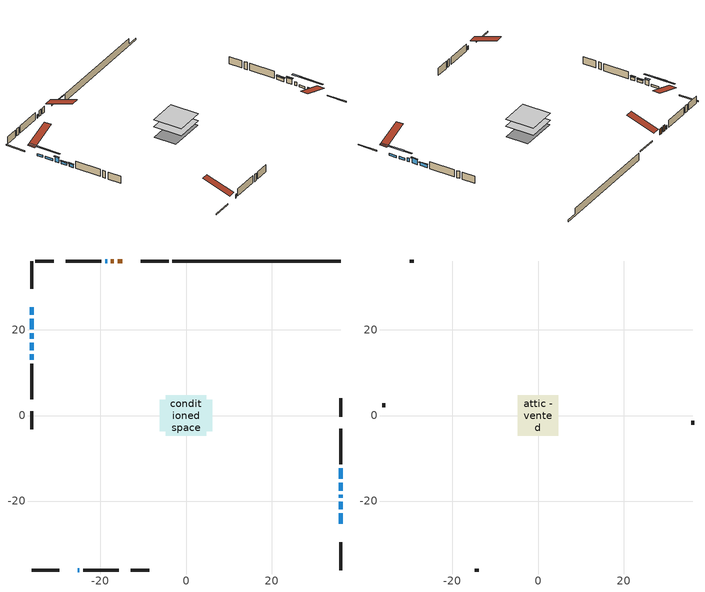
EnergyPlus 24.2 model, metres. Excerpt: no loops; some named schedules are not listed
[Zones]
conditioned space
 floor adiabatic (AdiabaticFloorConstruction): -4.75,-4.75 -4.75,4.75 4.75,4.75 4.75,-4.75 z1.22
 floor foundation (Slab1 construction): -6.13,-3.69 -6.13,3.69 6.13,3.69 6.13,-3.69 z-1.28
 wall outside (RimJoist1 construction): -4.09,36.1 -10.57,36.1 / -36.1,-36.1 -29.62,-36.1 / -36.1,36.1 -36.1,29.62 / 36.1,-36.1 36.1,-29.62 z1.22:1.52
 wall outside (AdiabaticWallConstruction 1): -14.86,36.1 -15.96,36.1 / -16.88,36.1 -17.53,36.1 z1.22:3.25
 wall outside (AdiabaticWallConstruction): -18.46,36.1 -18.85,36.1 / -25.33,-36.1 -24.93,-36.1 / 36.1,-19.2 36.1,-18.48 z1.22:2.44; 36.1,-25.33 36.1,-22.89 / 36.1,-21.96 36.1,-20.13 / -36.1,25.33 -36.1,23.49 / -36.1,22.57 -36.1,20.13 z1.22:1.93; 36.1,-17.55 36.1,-15.72 / -36.1,19.2 -36.1,17.98 z1.22:2.95; 36.1,-14.79 36.1,-12.35 / -36.1,14.29 -36.1,13.07 z1.22:2.29; -36.1,17.05 -36.1,15.22 z1.22:2.14
 wall outside (Wall1 construction): -19.78,36.1 -28.13,36.1 / -24.01,-36.1 -15.66,-36.1 / -36.1,12.14 -36.1,3.8 / 36.1,-11.42 36.1,-3.07 z1.22:3.66
 wall outside (Wall3 construction): -30.91,36.1 -35.17,36.1 / -12.87,-36.1 -8.61,-36.1 / -36.1,1.01 -36.1,-3.25 / 36.1,-0.29 36.1,3.97 z1.22:3.66
 wall foundation (FoundationWall1 construction): -3.16,36.1,-1.28 -3.16,36.1,1.22 32.17,36.1,1.22 32.17,36.1,-0.66 36.1,36.1,-0.66 36.1,36.1,-1.28
 window (WindowConstruction 5): -18.46,36.1 -18.85,36.1 z1.22:2.44
 window (WindowConstruction 11): -25.32,-36.1 -24.94,-36.1 z1.22:2.44
 window (WindowConstruction 7): 36.1,-25.32 36.1,-22.89 z1.22:1.93
 window (WindowConstruction 8): 36.1,-21.96 36.1,-20.13 z1.22:1.93
 window (WindowConstruction 9): -36.1,25.32 -36.1,23.5 z1.22:1.93
 window (WindowConstruction 10): -36.1,22.57 -36.1,20.13 z1.22:1.93
 window (WindowConstruction 6): 36.1,-19.2 36.1,-18.48 z1.22:2.44
 window (WindowConstruction): 36.1,-17.55 36.1,-15.72 z1.22:2.95
 window (WindowConstruction 1): 36.1,-14.79 36.1,-12.35 z1.22:2.29
 window (WindowConstruction 2): -36.1,19.2 -36.1,17.98 z1.22:2.95
 window (WindowConstruction 3): -36.1,17.05 -36.1,15.22 z1.22:2.13
 window (WindowConstruction 4): -36.1,14.29 -36.1,13.07 z1.22:2.29
 door (Door): -14.86,36.1 -15.95,36.1 z1.22:3.25
 door (Door 1): -16.88,36.1 -17.53,36.1 z1.22:3.25
 ceiling adiabatic (AdiabaticFloorConstruction): 4.75,-4.75 4.75,4.75 -4.75,4.75 -4.75,-4.75 z1.22
attic - vented
 floor to conditioned space (Floor1 construction Reversed): -4.75,-4.75 -4.75,4.75 4.75,4.75 4.75,-4.75 z3.66
 wall outside (Wall2 construction): -29.05,36.1 -29.98,36.1 / -14.73,-36.1 -13.8,-36.1 / -36.1,2.87 -36.1,1.94 / 36.1,-2.14 36.1,-1.21 z1.22:3.66
 roof outside (Roof1 construction): -13.93,36.1,3.66 -13.93,26.84,6.74 -11.49,26.84,6.74 -11.49,36.1,3.66; -26.25,-36.1,3.66 -26.25,-26.84,6.74 -28.69,-26.84,6.74 -28.69,-36.1,3.66; -36.1,26.25,3.66 -26.84,26.25,6.74 -26.84,28.69,6.74 -36.1,28.69,3.66; 36.1,-26.25,3.66 26.84,-26.25,6.74 26.84,-28.69,6.74 36.1,-28.69,3.66
shading: 36.1,-20.25 36.1,-27.96 36.51,-27.96 36.51,-20.25 z4.57; 36.1,-17.49 36.1,-24.6 36.51,-24.6 36.51,-17.49 z4.57; -36.1,20.86 -36.1,27.96 -36.51,27.96 -36.51,20.86 z4.57; -36.1,17.49 -36.1,25.21 -36.51,25.21 -36.51,17.49 z4.57; 36.1,-15.52 36.1,-17.75 36.51,-17.75 36.51,-15.52 z3.15; 36.1,-12.15 36.1,-14.99 36.51,-14.99 36.51,-12.15 z2.49; -36.1,17.78 -36.1,19.4 -36.51,19.4 -36.51,17.78 z3.15; -36.1,15.02 -36.1,17.25 -36.51,17.25 -36.51,15.02 z2.34; -36.1,12.87 -36.1,14.49 -36.51,14.49 -36.51,12.87 z2.49
[Building]
Building 1: Terrain=Suburbs
[Site:Location]
Quebec Intl AP_QC: Latitude {deg}=46.8; Longitude {deg}=-71.38; Time Zone {hr}=-5; Elevation {m}=74; Keep Site Location Information=Yes
[Site:GroundTemperature:Shallow]
0.0108218, -2.24938, -2.43038, -1.3578, 2.94801, 7.23376, 10.9493, 13.303, 13.5029, 11.5886, 7.96783, 3.81355
[Site:WaterMainsTemperature]
Calculation Method=Schedule; Temperature Schedule=mains temperature schedule
[Material] Roughness=Rough; Thermal Absorptance=0.9
Name | Thickness {m} | Conductivity {W/m-K} | Density {kg/m3} | Specific Heat {J/kg-K} | Solar Absorptance | Visible Absorptance
asphalt or fiberglass shingles | 0.00635 | 0.162714 | 1121.4 | 1465.45 | 0.4 | 0.4
ceiling loosefill ins | 0.0846667 | 0.0480833 | 16.02 | 1046.75 | 0.7 | 0.7
ceiling stud and cavity | 0.1397 | 0.0931187 | 65.682 | 1177.47 | 0.7 | 0.7
concrete 4.0 in. | 0.1016 | 1.803125 | 2242.8 | 837.4 | 0.7 | 0.7
concrete 8.0 in. | 0.2032 | 1.803125 | 2242.8 | 837.4 | 0.7 | 0.7
door material | 0.04445 | 0.0451087 | 512.64 | 1214.23 | 0.7 | 0.7
exterior vertical ins | 0.0292526 | 0.029427 | 32.04 | 1214.23 | 0.7 | 0.7
floor covering | 0.0127 | 0.0433444 | 54.468 | 1339.84 | 0.6 | 0.6
floor rigid ins; wall rigid ins | 0.512978 | 0.029427 | 32.04 | 1214.23 | 0.7 | 0.7
floor stud and cavity | 0.1397 | 1.75129 | 37.0049 | 1207.88 | 0.7 | 0.7
furniture material conditioned space 1 | 0.1524 | 0.115458 | 640.8 | 1214.23 | 0.6 | 0.6
gypsum board | 0.0127 | 0.160291 | 801 | 837.4 | 0.6 | 0.6
gypsum board 1 | 0.0127 | 0.160291 | 801 | 837.4 | 0.7 | 0.7
osb sheathing 0.5 in. | 0.0127 | 0.115458 | 512.64 | 1214.23 | 0.7 | 0.7
osb sheathing 0.75 in. | 0.01905 | 0.115458 | 512.64 | 1214.23 | 0.7 | 0.7
osb sheathing 2.0 in. | 0.0508 | 0.115458 | 512.64 | 1214.23 | 0.7 | 0.7
rim joist rigid ins | 0.051816 | 0.029427 | 32.04 | 1214.23 | 0.7 | 0.7
rim joist stud and cavity | 0.0508 | 0.0344445 | 125.044 | 1163.47 | 0.6 | 0.6
wall stud and cavity | 0.1397 | 0.0777065 | 139.0536 | 1170.24 | 0.7 | 0.7
wall stud and cavity 1 | 0.0889 | 6.1454 | 50.32683 | 1063.81 | 0.6 | 0.6
wall stud and cavity 2 | 0.1397 | 0.100653 | 139.0536 | 1170.24 | 0.7 | 0.7
wall stud and cavity 3 | 0.0889 | 0.380278 | 52.3479 | 1209.89 | 0.7 | 0.7
wall stud and cavity 4 | 0.0889 | 0.391764 | 83.0341 | 1211.67 | 0.7 | 0.7
wood siding | 0.0254 | 0.102417 | 544.68 | 1172.36 | 0.4 | 0.4
wood siding 1 | 0.00254 | 0.102417 | 544.68 | 1172.36 | 0.4 | 0.4
wood siding 2; wood siding 3; wood siding 4 | 0.0254 | 0.102417 | 544.68 | 1172.36 | 0.7 | 0.7
[WindowMaterial:SimpleGlazingSystem]
Name | U-Factor {W/m2-K} | Solar Heat Gain Coefficient
WindowMaterial | 2.88953 | 0.69
WindowMaterial 1 | 2.927009 | 0.66
WindowMaterial 2 | 2.906 | 0.68
WindowMaterial 3 | 2.95029 | 0.64
WindowMaterial 4 | 2.992306 | 0.59
WindowMaterial 5 | 2.97414 | 0.62
WindowMaterial 6 | 2.95426 | 0.63
WindowMaterial 7 | 2.94177 | 0.65
WindowMaterial 8 | 2.96619 | 0.62
[Construction]
AdiabaticFloorConstruction: floor stud and cavity, floor rigid ins, osb sheathing 0.75 in., floor covering
AdiabaticWallConstruction: wood siding 3, wall rigid ins, wall stud and cavity 3, gypsum board
AdiabaticWallConstruction 1: wood siding 4, wall rigid ins, wall stud and cavity 3, gypsum board
Door; Door 1: door material
Floor1 construction Reversed: gypsum board, ceiling stud and cavity, ceiling loosefill ins
FoundationWall1 construction: concrete 8.0 in., gypsum board 1
furniture construction conditioned space 1: furniture material conditioned space 1
PartitionWallConstruction: gypsum board, wall stud and cavity 4, gypsum board
RimJoist1 construction: wood siding 2, rim joist rigid ins, osb sheathing 2.0 in., rim joist stud and cavity
Roof1 construction: asphalt or fiberglass shingles
Slab1 construction: concrete 4.0 in.
Wall1 construction: wood siding, osb sheathing 0.5 in., wall stud and cavity, gypsum board
Wall2 construction: wood siding 1, wall stud and cavity 1
Wall3 construction: wood siding, osb sheathing 0.5 in., wall stud and cavity 2, gypsum board
WindowConstruction: WindowMaterial
WindowConstruction 1; WindowConstruction 4: WindowMaterial 1
WindowConstruction 10; WindowConstruction 7: WindowMaterial 6
WindowConstruction 11; WindowConstruction 5: WindowMaterial 4
WindowConstruction 2: WindowMaterial 2
WindowConstruction 3: WindowMaterial 3
WindowConstruction 6: WindowMaterial 5
WindowConstruction 8: WindowMaterial 7
WindowConstruction 9: WindowMaterial 8
[Zone] Multiplier=1; Part of Total Floor Area=Yes
Name | Volume {m3}
attic - vented | 45.2853
conditioned space | 467
[Space]
Name | Zone | Volume {m3}
attic - vented 1 | attic - vented | 45.2853
conditioned space 1 | conditioned space | 467
[ZoneInfiltration:EffectiveLeakageArea]
infil attic - vented 1: Zone or Space=attic - vented 1; Schedule=Always On Discrete; Effective Air Leakage Area {cm2}=3337.11; Stack Coefficient=0.000384196; Wind Coefficient=1.32433e-05
[ZoneMixing]
whole house fan mix: Zone or Space=attic - vented; Schedule=Always On Continuous; Design Flow Rate Calculation Method=Flow/Zone; Design Flow Rate {m3/s}=0; Source Zone or Space=conditioned space
[SurfaceProperty:ExposedFoundationPerimeter]
Slab1: Exposed Perimeter Calculation Method=TotalExposedPerimeter; Total Exposed Perimeter {m}=39.259
[InternalMass] Zone or ZoneList=conditioned space; Space or SpaceList=conditioned space 1
Name | Construction | Surface Area {m2}
furniture mass conditioned space 1 | furniture construction conditioned space 1 | 72.3202
partition wall mass | PartitionWallConstruction | 180.8
[Lights]
interior lighting: Zone or ZoneList or Space or SpaceList=conditioned space 1; Schedule=interior lighting schedule; Design Level Calculation Method=LightingLevel; Lighting Level {W}=343.2; Return Air Fraction=0; Fraction Radiant=0.6; Fraction Visible=0.2; Fraction Replaceable=1
[People]
occupants: Zone or ZoneList or Space or SpaceList=conditioned space 1; Number of People Schedule=occupants schedule; Number of People Calculation Method=People; Number of People=3; Fraction Radiant=0.314171; Sensible Heat Fraction=0.56303; Activity Level Schedule=occupants activity schedule; Carbon Dioxide Generation Rate {m3/s-W}=0; Enable ASHRAE 55 Comfort Warnings=No; Mean Radiant Temperature Calculation Type=EnclosureAveraged
[ElectricEquipment] Zone or ZoneList or Space or SpaceList=conditioned space 1; Design Level Calculation Method=EquipmentLevel
Name | Schedule | Design Level {W} | Fraction Latent | Fraction Radiant | Fraction Lost
clothes dryer | clothes dryer schedule | 140.772 | 0.015 | 0.081 | 0.85
clothes washer | clothes washer schedule | 32.1985 | 0.03 | 0.162 | 0.7
cooking range | cooking range schedule | 215.147 | 0.08 | 0.432 | 0.2
dishwasher | dishwasher schedule | 66.8632 | 0.3 | 0.18 | 0.4
fridge | fridge schedule | 72.9452 | 0 | 0.6 | 0
mech vent bath fan 0 | mech vent bath fan 0 schedule | 50.2 | 0 | 0 | 1
mech vent house fan | mech vent house fan schedule | 19.9167 | 0 | 0 | 0.5
mech vent house fan cfis | mech vent house fan cfis schedule | 0 | 0 | 0 | 0
mech vent range fan 0 | mech vent range fan 0 schedule | 57 | 0 | 0 | 1
misc plug loads | misc plug loads schedule | 494.7 | 0.045 | 0.513 | 0.1
whole house fan | Always On Discrete | 0 | 0 | 0 | 1
[OtherEquipment] Zone or ZoneList or Space or SpaceList=conditioned space 1; Design Level Calculation Method=EquipmentLevel
Name | Fuel Type | Schedule | Design Level {W} | Fraction Latent | Fraction Radiant | Fraction Lost
clothes dryer 1 | Electricity | clothes dryer schedule | 0 | 0.015 | 0.081 | 0.85
cooking range 1 | Electricity | cooking range schedule | 0 | 0.08 | 0.432 | 0.2
general water use latent | None | general water use schedule | 62.594 | 1 | 0 | 0
general water use sensible | None | general water use schedule | -61.6891 | 0 | 0.6 | 0
mech vent house fan latent load | None | Always On Discrete | 0 | 1 | 0 | 0
mech vent house fan sensible load | None | Always On Discrete | 0 | 0 | 0 | 0
water heater energy adjustment1 | Electricity | Always On Discrete | 0.01 | 0 | 0 | 1
[ZoneInfiltration:DesignFlowRate] Zone or ZoneList or Space or SpaceList=conditioned space 1; Schedule=Always On Discrete; Design Flow Rate Calculation Method=Flow/Zone; Design Flow Rate {m3/s}=0
infil flow; natural vent flow; whole house fan flow
[ZoneControl:Thermostat]
conditioned space Thermostat: Zone or ZoneList=conditioned space; Control Type Schedule=conditioned space Thermostat Schedule; Control 1=conditioned space temperature setpoint; Temperature Difference Between Cutout And Setpoint {deltaC}=0
[ZoneHVAC:Baseboard:Convective:Electric]
electric baseboard: Availability Schedule=Always On Discrete; Heating Design Capacity {W}=11769.1; Efficiency=1
[AirLoopHVAC:UnitarySystem]
unit heater unitary system: Control Type=Load; Controlling Zone or Thermostat Location=conditioned space; Dehumidification Control Type=None; Availability Schedule=Always On Discrete; Supply Fan=unit heater supply fan; Fan Placement=BlowThrough; Supply Air Fan Operating Mode Schedule=unit heater auto fan schedule; Heating Coil=unit heater htg coil; DX Heating Coil Sizing Ratio=1; Use DOAS DX Cooling Coil=No; Minimum Supply Air Temperature {C}=2; Latent Load Control=SensibleOnlyLoadControl; Cooling Supply Air Flow Rate Method=None; Heating Supply Air Flow Rate Method=SupplyAirFlowRate; Heating Supply Air Flow Rate {m3/s}=0.00141584; No Load Supply Air Flow Rate Method=SupplyAirFlowRate; No Load Supply Air Flow Rate {m3/s}=0; No Load Supply Air Flow Rate Control Set To Low Speed=Yes; Maximum Supply Air Temperature {C}=48.8889; Maximum Outdoor Dry-Bulb Temperature for Supplemental Heater Operation {C}=21; Ancillary On-Cycle Electric Power {W}=0; Ancillary Off-Cycle Electric Power {W}=0
[Fan:SystemModel]
unit heater supply fan: Availability Schedule=Always On Discrete; Design Maximum Air Flow Rate {m3/s}=0.00141584; Speed Control Method=Discrete; Electric Power Minimum Flow Rate Fraction=0.2; Design Pressure Rise {Pa}=500; Motor Efficiency=1; Motor In Air Stream Fraction=1; Design Electric Power Consumption {W}=Autosize; Design Power Sizing Method=PowerPerFlow; Electric Power Per Unit Flow Rate {W/(m3/s)}=28251.7; Electric Power Per Unit Flow Rate Per Unit Pressure {W/((m3/s)-Pa)}=1.66667; Fan Total Efficiency=0.7; Motor Loss Radiative Fraction=0; Number of Speeds=1; Speed Flow Fraction 1=1; Speed Electric Power Fraction 1=1
[Coil:Heating:Fuel]
unit heater htg coil: Availability Schedule=Always On Discrete; Fuel Type=OtherFuel2; Burner Efficiency=0.3; Nominal Capacity {W}=0.293071; On Cycle Parasitic Electric Load {W}=0; Off Cycle Parasitic Fuel Load {W}=0
[Zone equipment]
conditioned space: electric baseboard, unit heater unitary system
[Foundation:Kiva]
Foundation Kiva 1: Initial Indoor Air Temperature {C}=18; Wall Height Above Grade {m}=1.21999; Wall Depth Below Slab {m}=0.2032; Custom Block Material Name 1=exterior vertical ins; Custom Block Depth 1 {m}=2.5; Custom Block X Position 1 {m}=0.2159; Custom Block Z Position 1 {m}=0
[Foundation:Kiva:Settings]
Soil Conductivity {W/m-K}=0.849921; Soil Density {kg/m3}=1842.3; Soil Specific Heat {J/kg-K}=418.7; Ground Solar Absorptivity=0.9; Ground Thermal Absorptivity=0.9; Ground Surface Roughness {m}=0.03; Far-Field Width {m}=40; Deep-Ground Boundary Condition=ZeroFlux; Deep-Ground Depth {m}=40; Minimum Cell Dimension {m}=0.2; Maximum Cell Growth Coefficient=3; Simulation Timestep=Timestep
[Exterior:Lights]
exterior lighting: Schedule=exterior lighting schedule; Design Level {W}=75.6
[EnergyManagementSystem:GlobalVariable]
infil_program_Qfan
infil_program_Qinf
natural_vent_program_Qnv
natural_vent_program_Qwhf
[EnergyManagementSystem:Sensor]
Name | Output:Variable or Output:Meter Index Key | Output:Variable or Output:Meter
airflow_gain | infil flow | Infiltration Sensible Heat Gain Energy
airflow_gain_1 | natural vent flow | Infiltration Sensible Heat Gain Energy
airflow_gain_2 | whole house fan flow | Infiltration Sensible Heat Gain Energy
airflow_loss | infil flow | Infiltration Sensible Heat Loss Energy
airflow_loss_1 | natural vent flow | Infiltration Sensible Heat Loss Energy
airflow_loss_2 | whole house fan flow | Infiltration Sensible Heat Loss Energy
clg_load_cond |  | Cooling:EnergyTransfer:Zone:CONDITIONED SPACE
clg_sp_s; clg_sp_s_1 | cooling setpoint | Schedule Value
clothes_dryer_exhaust_0_sch_s | clothes dryer exhaust 0 schedule | Schedule Value
conditioned_space_clg_unmet_s | conditioned space | Zone Cooling Setpoint Not Met Time
conditioned_space_htg_unmet_s | conditioned space | Zone Heating Setpoint Not Met Time
cool_season | cooling season schedule | Schedule Value
fridge_tin_s | conditioned space | Zone Mean Air Temperature
htg_load_cond |  | Heating:EnergyTransfer:Zone:CONDITIONED SPACE
htg_sp_s; htg_sp_s_1 | heating setpoint | Schedule Value
ig_ee_conv | clothes dryer | Electric Equipment Convective Heating Energy
ig_ee_conv_2 | cooking range | Electric Equipment Convective Heating Energy
ig_ee_conv_4 | fridge | Electric Equipment Convective Heating Energy
ig_ee_conv_5 | misc plug loads | Electric Equipment Convective Heating Energy
ig_ee_conv_6 | whole house fan | Electric Equipment Convective Heating Energy
ig_ee_rad | clothes dryer | Electric Equipment Radiant Heating Energy
ig_ee_rad_2 | cooking range | Electric Equipment Radiant Heating Energy
ig_ee_rad_4 | fridge | Electric Equipment Radiant Heating Energy
ig_ee_rad_5 | misc plug loads | Electric Equipment Radiant Heating Energy
ig_ee_rad_6 | whole house fan | Electric Equipment Radiant Heating Energy
ig_lgt_conv | interior lighting | Lights Convective Heating Energy
ig_lgt_rad | interior lighting | Lights Radiant Heating Energy
ig_lgt_vis | interior lighting | Lights Visible Radiation Heating Energy
ig_oe_conv | clothes dryer 1 | Other Equipment Convective Heating Energy
ig_oe_conv_1 | cooking range 1 | Other Equipment Convective Heating Energy
ig_oe_conv_2 | general water use latent | Other Equipment Convective Heating Energy
ig_oe_conv_3 | general water use sensible | Other Equipment Convective Heating Energy
ig_oe_conv_4 | water heater energy adjustment1 | Other Equipment Convective Heating Energy
ig_oe_rad | clothes dryer 1 | Other Equipment Radiant Heating Energy
ig_oe_rad_1 | cooking range 1 | Other Equipment Radiant Heating Energy
ig_oe_rad_2 | general water use latent | Other Equipment Radiant Heating Energy
ig_oe_rad_3 | general water use sensible | Other Equipment Radiant Heating Energy
ig_oe_rad_4 | water heater energy adjustment1 | Other Equipment Radiant Heating Energy
ig_ppl_conv | occupants | People Convective Heating Energy
ig_ppl_rad | occupants | People Radiant Heating Energy
im_conv | furniture mass conditioned space 1 | Surface Inside Face Convection Heat Gain Energy
im_conv_1 | partition wall mass | Surface Inside Face Convection Heat Gain Energy
im_ig | furniture mass conditioned space 1 | Surface Inside Face Internal Gains Radiation Heat Gain Energy
im_ig_1 | partition wall mass | Surface Inside Face Internal Gains Radiation Heat Gain Energy
im_lgt | furniture mass conditioned space 1 | Surface Inside Face Lights Radiation Heat Gain Energy
im_lgt_1 | partition wall mass | Surface Inside Face Lights Radiation Heat Gain Energy
im_sol | furniture mass conditioned space 1 | Surface Inside Face Solar Radiation Heat Gain Energy
im_sol_1 | partition wall mass | Surface Inside Face Solar Radiation Heat Gain Energy
im_surf | furniture mass conditioned space 1 | Surface Inside Face Net Surface Thermal Radiation Heat Gain Energy
im_surf_1 | partition wall mass | Surface Inside Face Net Surface Thermal Radiation Heat Gain Energy
mech_vent_bath_fan_0_sch_s | mech vent bath fan 0 schedule | Schedule Value
mech_vent_range_fan_0_sch_s | mech vent range fan 0 schedule | Schedule Value
mv_conv | mech vent bath fan 0 | Electric Equipment Convective Heating Energy
mv_conv_1 | mech vent house fan | Electric Equipment Convective Heating Energy
mv_conv_2 | mech vent house fan cfis | Electric Equipment Convective Heating Energy
mv_conv_3 | mech vent range fan 0 | Electric Equipment Convective Heating Energy
mv_conv_4 | mech vent house fan latent load | Other Equipment Convective Heating Energy
mv_conv_5 | mech vent house fan sensible load | Other Equipment Convective Heating Energy
mv_rad | mech vent bath fan 0 | Electric Equipment Radiant Heating Energy
mv_rad_1 | mech vent house fan | Electric Equipment Radiant Heating Energy
mv_rad_2 | mech vent house fan cfis | Electric Equipment Radiant Heating Energy
mv_rad_3 | mech vent range fan 0 | Electric Equipment Radiant Heating Energy
mv_rad_4 | mech vent house fan latent load | Other Equipment Radiant Heating Energy
mv_rad_5 | mech vent house fan sensible load | Other Equipment Radiant Heating Energy
natural_vent_s | natural vent schedule | Schedule Value
out_pb_s |  | Site Outdoor Air Barometric Pressure
out_wt_s |  | Site Outdoor Air Humidity Ratio
site_vw_s |  | Site Wind Speed
ss_back_out | Window1 | Surface Window Shortwave from Zone Back Out Window Heat Transfer Rate
ss_back_out_1 | Window10 | Surface Window Shortwave from Zone Back Out Window Heat Transfer Rate
ss_back_out_10 | Window7 | Surface Window Shortwave from Zone Back Out Window Heat Transfer Rate
ss_back_out_11 | Window9 | Surface Window Shortwave from Zone Back Out Window Heat Transfer Rate
ss_back_out_2 | Window11 | Surface Window Shortwave from Zone Back Out Window Heat Transfer Rate
ss_back_out_3 | Window13 | Surface Window Shortwave from Zone Back Out Window Heat Transfer Rate
ss_back_out_4 | Window14 | Surface Window Shortwave from Zone Back Out Window Heat Transfer Rate
ss_back_out_5 | Window16 | Surface Window Shortwave from Zone Back Out Window Heat Transfer Rate
ss_back_out_6 | Window2 | Surface Window Shortwave from Zone Back Out Window Heat Transfer Rate
ss_back_out_7 | Window3 | Surface Window Shortwave from Zone Back Out Window Heat Transfer Rate
ss_back_out_8 | Window4 | Surface Window Shortwave from Zone Back Out Window Heat Transfer Rate
ss_back_out_9 | Window6 | Surface Window Shortwave from Zone Back Out Window Heat Transfer Rate
ss_conv | Door1 | Surface Inside Face Convection Heat Gain Energy
ss_conv_1 | Door3 | Surface Inside Face Convection Heat Gain Energy
ss_conv_10 | Window4 | Surface Inside Face Convection Heat Gain Energy
ss_conv_11 | Window6 | Surface Inside Face Convection Heat Gain Energy
ss_conv_12 | Window7 | Surface Inside Face Convection Heat Gain Energy
ss_conv_13 | Window9 | Surface Inside Face Convection Heat Gain Energy
ss_conv_2 | Window1 | Surface Inside Face Convection Heat Gain Energy
ss_conv_3 | Window10 | Surface Inside Face Convection Heat Gain Energy
ss_conv_4 | Window11 | Surface Inside Face Convection Heat Gain Energy
ss_conv_5 | Window13 | Surface Inside Face Convection Heat Gain Energy
ss_conv_6 | Window14 | Surface Inside Face Convection Heat Gain Energy
ss_conv_7 | Window16 | Surface Inside Face Convection Heat Gain Energy
ss_conv_8 | Window2 | Surface Inside Face Convection Heat Gain Energy
ss_conv_9 | Window3 | Surface Inside Face Convection Heat Gain Energy
ss_ig | Door1 | Surface Inside Face Internal Gains Radiation Heat Gain Energy
ss_ig_1 | Door3 | Surface Inside Face Internal Gains Radiation Heat Gain Energy
ss_ig_10 | Window4 | Surface Inside Face Internal Gains Radiation Heat Gain Energy
ss_ig_11 | Window6 | Surface Inside Face Internal Gains Radiation Heat Gain Energy
ss_ig_12 | Window7 | Surface Inside Face Internal Gains Radiation Heat Gain Energy
ss_ig_13 | Window9 | Surface Inside Face Internal Gains Radiation Heat Gain Energy
ss_ig_2 | Window1 | Surface Inside Face Internal Gains Radiation Heat Gain Energy
ss_ig_3 | Window10 | Surface Inside Face Internal Gains Radiation Heat Gain Energy
ss_ig_4 | Window11 | Surface Inside Face Internal Gains Radiation Heat Gain Energy
ss_ig_5 | Window13 | Surface Inside Face Internal Gains Radiation Heat Gain Energy
ss_ig_6 | Window14 | Surface Inside Face Internal Gains Radiation Heat Gain Energy
ss_ig_7 | Window16 | Surface Inside Face Internal Gains Radiation Heat Gain Energy
ss_ig_8 | Window2 | Surface Inside Face Internal Gains Radiation Heat Gain Energy
ss_ig_9 | Window3 | Surface Inside Face Internal Gains Radiation Heat Gain Energy
ss_lgt | Door1 | Surface Inside Face Lights Radiation Heat Gain Energy
ss_lgt_1 | Door3 | Surface Inside Face Lights Radiation Heat Gain Energy
ss_sol | Door1 | Surface Inside Face Solar Radiation Heat Gain Energy
ss_sol_1 | Door3 | Surface Inside Face Solar Radiation Heat Gain Energy
ss_surf | Door1 | Surface Inside Face Net Surface Thermal Radiation Heat Gain Energy
ss_surf_1 | Door3 | Surface Inside Face Net Surface Thermal Radiation Heat Gain Energy
ss_surf_10 | Window4 | Surface Inside Face Net Surface Thermal Radiation Heat Gain Energy
ss_surf_11 | Window6 | Surface Inside Face Net Surface Thermal Radiation Heat Gain Energy
ss_surf_12 | Window7 | Surface Inside Face Net Surface Thermal Radiation Heat Gain Energy
ss_surf_13 | Window9 | Surface Inside Face Net Surface Thermal Radiation Heat Gain Energy
ss_surf_2 | Window1 | Surface Inside Face Net Surface Thermal Radiation Heat Gain Energy
ss_surf_3 | Window10 | Surface Inside Face Net Surface Thermal Radiation Heat Gain Energy
ss_surf_4 | Window11 | Surface Inside Face Net Surface Thermal Radiation Heat Gain Energy
ss_surf_5 | Window13 | Surface Inside Face Net Surface Thermal Radiation Heat Gain Energy
ss_surf_6 | Window14 | Surface Inside Face Net Surface Thermal Radiation Heat Gain Energy
ss_surf_7 | Window16 | Surface Inside Face Net Surface Thermal Radiation Heat Gain Energy
ss_surf_8 | Window2 | Surface Inside Face Net Surface Thermal Radiation Heat Gain Energy
ss_surf_9 | Window3 | Surface Inside Face Net Surface Thermal Radiation Heat Gain Energy
ss_trans_in | Window1 | Surface Window Transmitted Solar Radiation Rate
ss_trans_in_1 | Window10 | Surface Window Transmitted Solar Radiation Rate
ss_trans_in_10 | Window7 | Surface Window Transmitted Solar Radiation Rate
